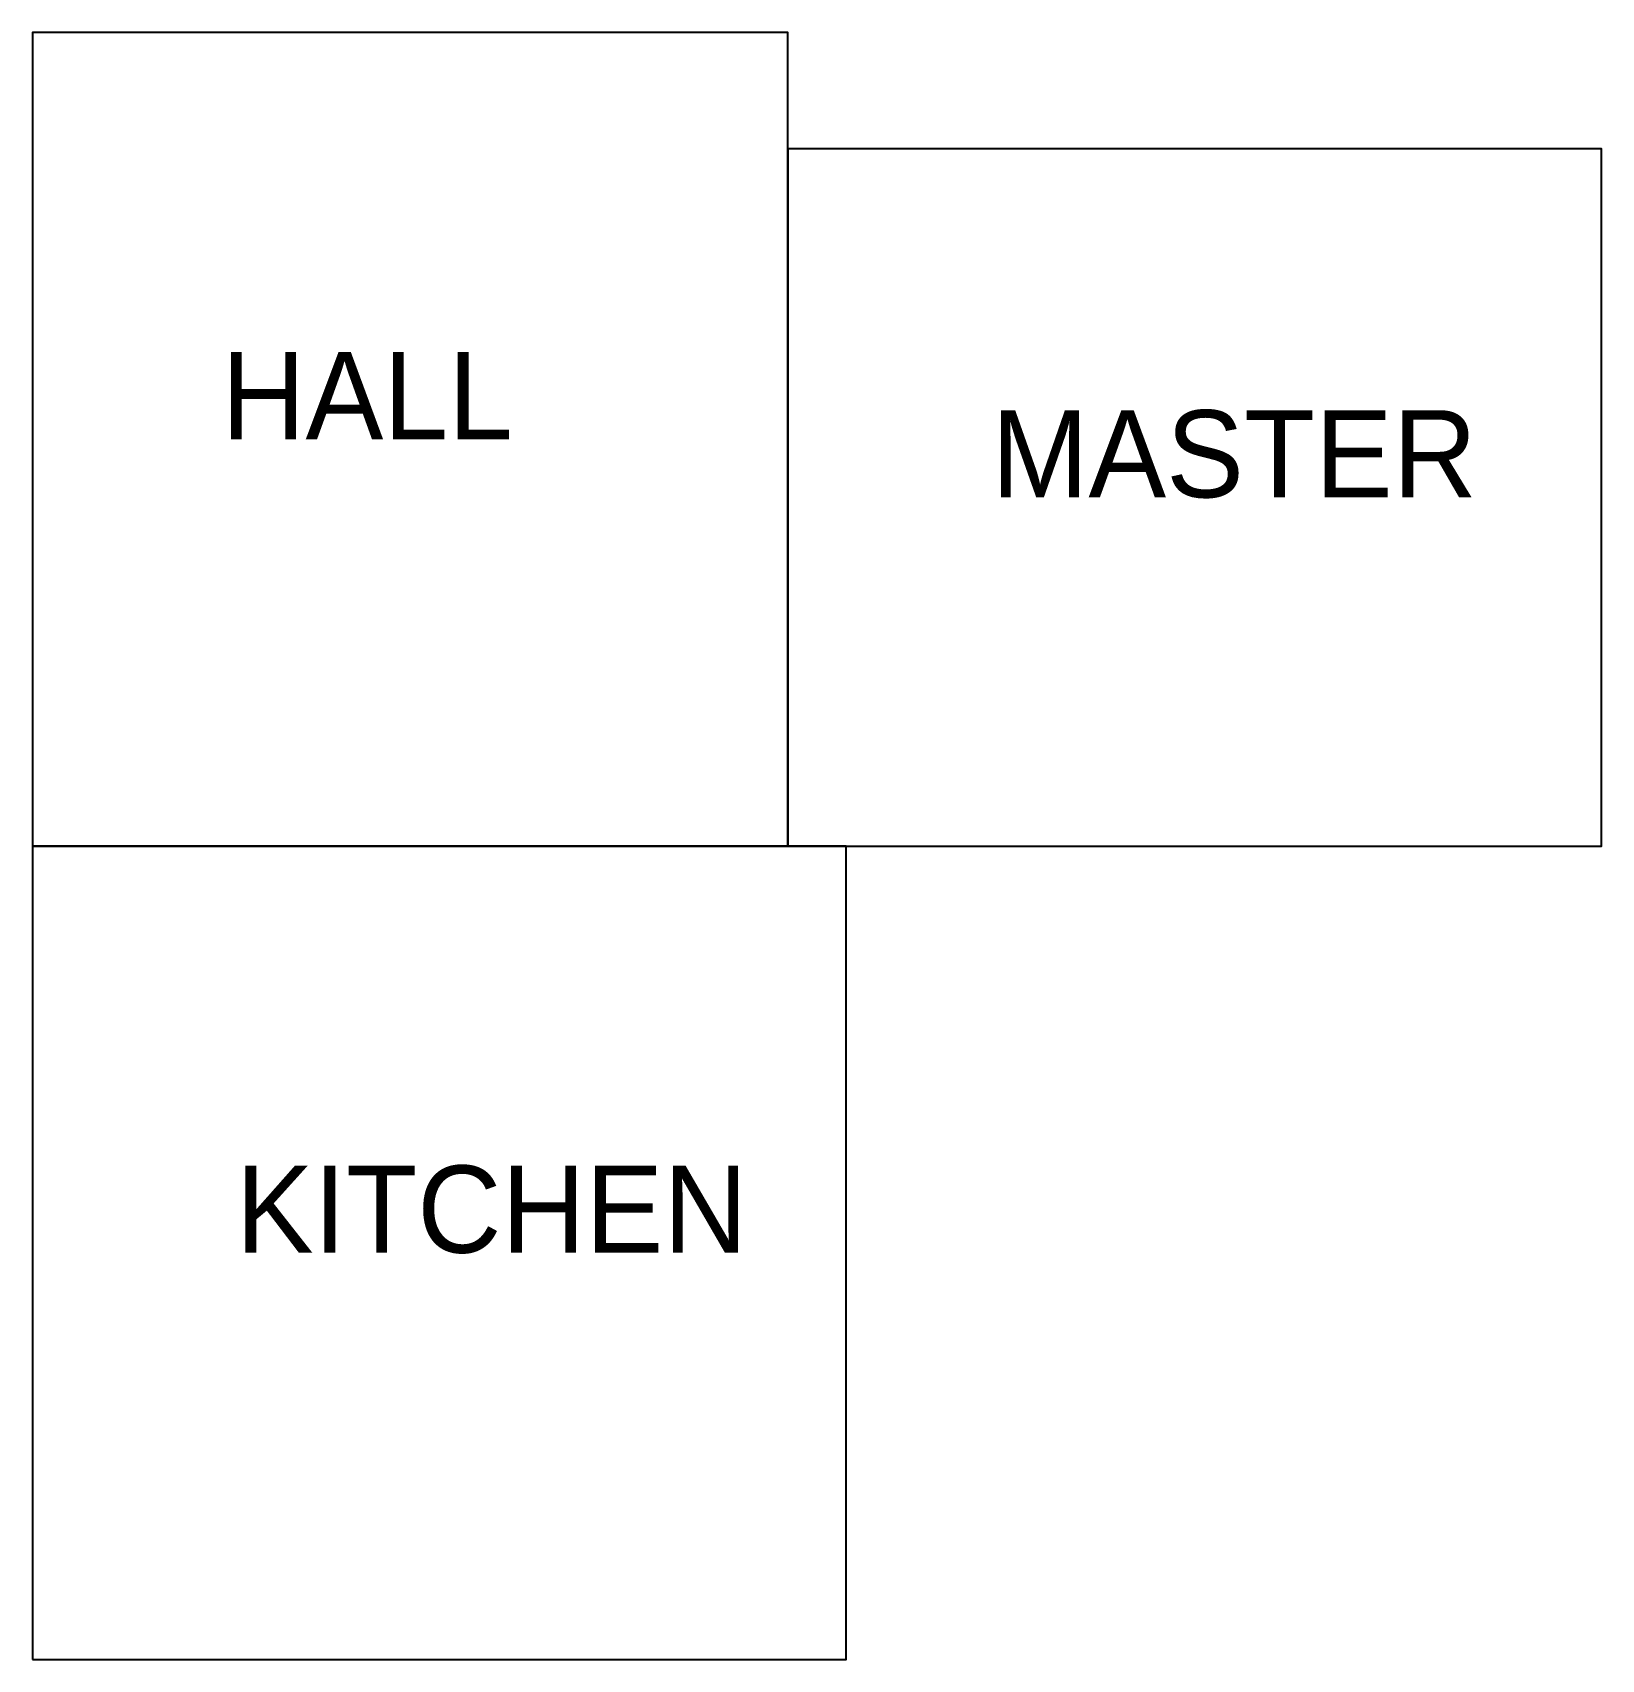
# Model space of a CAD drawing. Header units: metres. Extents: x 300 to 570, y 110 to 390.
import ezdxf

# ---------------------------------------------------------------- set-up
doc = ezdxf.new("R2010")
doc.units = ezdxf.units.M

msp = doc.modelspace()

# ---------------------------------------------------------------- linework, layer by layer
for points in [[(300, 250), (430, 250), (430, 390), (300, 390)], [(430, 250), (570, 250), (570, 370), (430, 370)], [(300, 110), (440, 110), (440, 250), (300, 250)]]:
    msp.add_lwpolyline(points, close=True)

# ---------------------------------------------------------------- texts
for s, p in [('HALL', (332.5, 320)), ('MASTER', (465, 310)), ('KITCHEN', (335, 180))]:
    msp.add_text(s, height=15).set_placement(p)

doc.saveas('drawing.dxf')
